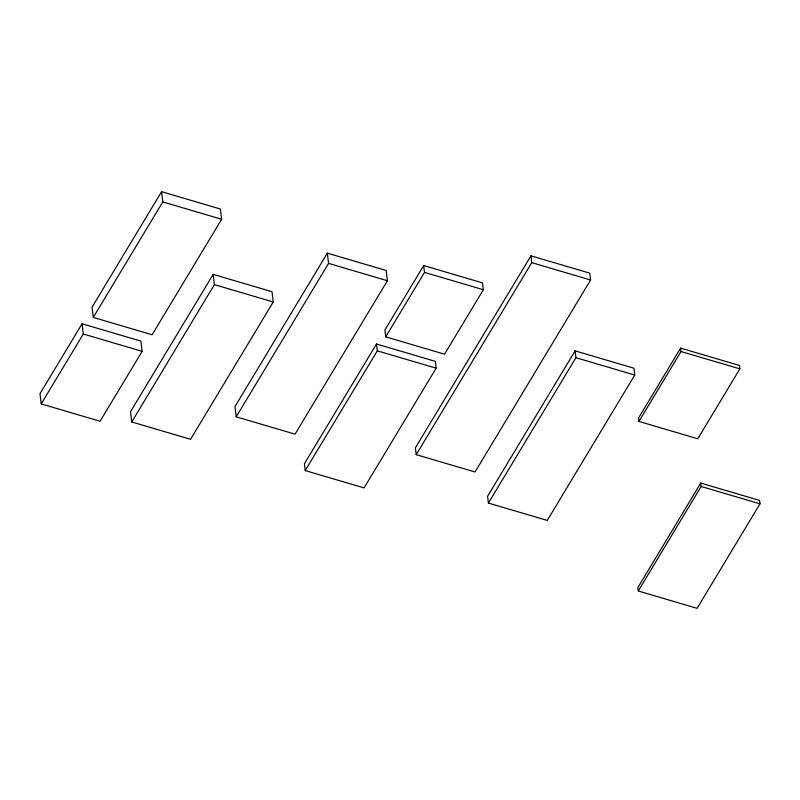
<?xml version="1.0" encoding="UTF-8"?>
<svg xmlns="http://www.w3.org/2000/svg" width="800" height="800" viewBox="0 0 800 800"><rect width="100%" height="100%" fill="white"/><g stroke="black" fill="none" stroke-linecap="round" stroke-linejoin="round"><path stroke-width="1.2" d="M82.07 323.77L40 393.67L41.22 403.91L100.06 421.26L142.13 351.35L140.91 341.11L82.07 323.77L83.3 334.01L41.22 403.91M161.58 191.67L92.06 307.17L93.28 317.42L152.12 334.76L221.64 219.26L220.42 209.01L161.58 191.67L162.8 201.92L93.28 317.42M213.18 274.38L130.52 411.72L131.74 421.96L190.58 439.3L273.24 301.97L272.02 291.72L213.18 274.38L214.4 284.63L131.74 421.96M327.34 253.14L234.99 406.58L236.21 416.82L295.05 434.16L387.4 280.73L386.18 270.49L327.34 253.14L328.56 263.39L236.21 416.82M376.49 344.01L304.42 463.74L305.23 470.57L364.07 487.91L436.14 368.18L435.33 361.35L376.49 344.01L377.3 350.84L305.23 470.57M423.71 265.56L384.9 330.03L385.71 336.86L444.55 354.2L483.36 289.73L482.54 282.9L423.71 265.56L424.52 272.39L385.71 336.86M530.94 255.82L415.38 447.82L416.2 454.65L475.04 471.99L590.6 279.99L589.78 273.16L530.94 255.82L531.76 262.65L416.2 454.65M575.11 350.87L487.6 496.25L488.42 503.08L547.26 520.43L634.76 375.04L633.95 368.21L575.11 350.87L575.92 357.7L488.42 503.08M680.61 348.11L638.54 418.01L638.94 421.43L697.78 438.77L739.86 368.87L739.45 365.45L680.61 348.11L681.02 351.53L638.94 421.43M700.75 483.08L637.86 587.57L638.27 590.99L697.1 608.33L760 503.83L759.59 500.42L700.75 483.08L701.16 486.49L638.27 590.99M531.76 262.65L590.6 279.99M424.52 272.39L483.36 289.73M681.02 351.53L739.86 368.87M162.8 201.92L221.64 219.26M328.56 263.39L387.4 280.73M575.92 357.7L634.76 375.04M214.4 284.63L273.24 301.97M377.3 350.84L436.14 368.18M701.16 486.49L760 503.83M83.3 334.01L142.13 351.35"/></g></svg>
